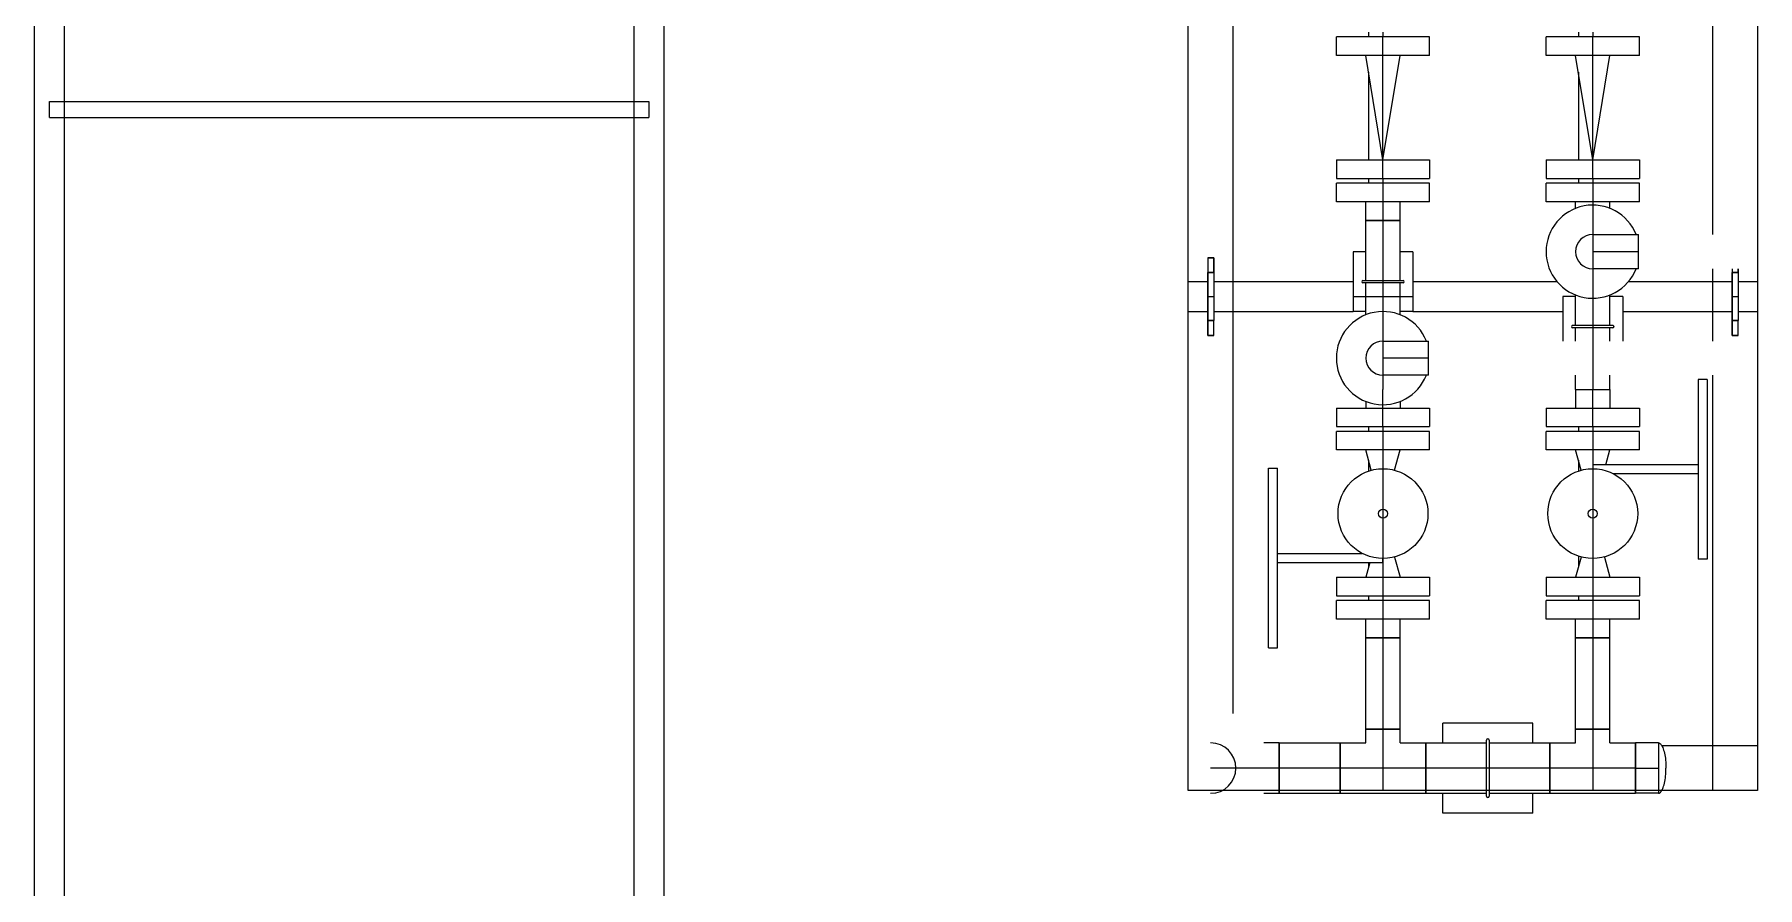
# Model space of a CAD drawing. Header units: inches. Extents: x 517790 to 538444, y 301815 to 302461.
# Drawn here: x 517885.49 to 517890.92, y 302309.46 to 302312.15 of the extents above; entities that cross this region are included whole.
import ezdxf

# ---------------------------------------------------------------- set-up
doc = ezdxf.new("R2010")
doc.units = ezdxf.units.IN
doc.header["$MEASUREMENT"] = 0
doc.layers.add('CABLE ROUTE FOR TOTAL PLANE-EMBED 1_DWG$0$DwgTemplate', color=7, linetype='Continuous')
doc.layers.add('硅胶总平面底图 工艺装置区', color=253, linetype='Continuous')

msp = doc.modelspace()

# ---------------------------------------------------------------- linework, layer by layer
at = {"layer": 'CABLE ROUTE FOR TOTAL PLANE-EMBED 1_DWG$0$DwgTemplate', "color": 253, "linetype": 'Continuous', "lineweight": 25}
for p, q in [((517885.4909, 302294.9102), (517885.4909, 302348.8016)), ((517885.5853, 302294.9056), (517885.5853, 302348.8016)), ((517887.3789, 302314.7105), (517887.3789, 302309.1173)), ((517887.4733, 302314.7105), (517887.4733, 302309.1173)), ((517885.5381, 302311.8889), (517885.5381, 302311.9389)), ((517885.5381, 302311.9389), (517887.4261, 302311.9389)), ((517887.4261, 302311.9389), (517887.4261, 302311.8889)), ((517885.5381, 302311.8889), (517887.4261, 302311.8889))]:
    msp.add_line(p, q, dxfattribs=at)
at = {"layer": '硅胶总平面底图 工艺装置区', "color": 253, "linetype": 'Continuous', "lineweight": -3}
for p, q in [((517889.1255, 302310.0088), (517889.1255, 302314.0996)), ((517889.2671, 302310.0088), (517889.2671, 302314.0996)), ((517890.7775, 302314.0996), (517890.7775, 302311.5194)), ((517890.9191, 302314.0996), (517890.9191, 302311.5194)), ((517889.6938, 302312.1579), (517889.6938, 302312.1428)), ((517889.7391, 302312.1579), (517889.7391, 302312.1428)), ((517890.3546, 302312.1579), (517890.3546, 302312.1428)), ((517890.3999, 302312.1579), (517890.3999, 302312.1428)), ((517889.7391, 302312.1428), (517889.5923, 302312.1428)), ((517889.5923, 302312.0844), (517889.5923, 302312.1428)), ((517889.7391, 302312.0844), (517889.7391, 302312.1428)), ((517889.886, 302312.1428), (517889.7391, 302312.1428)), ((517889.886, 302312.0844), (517889.886, 302312.1428)), ((517890.3999, 302312.1428), (517890.2531, 302312.1428)), ((517890.2531, 302312.0844), (517890.2531, 302312.1428)), ((517890.3999, 302312.0844), (517890.3999, 302312.1428)), ((517890.5468, 302312.1428), (517890.3999, 302312.1428)), ((517890.5468, 302312.0844), (517890.5468, 302312.1428)), ((517889.7391, 302312.0844), (517889.5923, 302312.0844)), ((517889.7931, 302312.0844), (517889.6852, 302312.0844)), ((517889.7391, 302311.7547), (517889.6852, 302312.0844)), ((517889.6938, 302312.0844), (517889.6938, 302312.0844)), ((517889.7391, 302311.7547), (517889.7391, 302312.0844)), ((517889.7391, 302312.0844), (517889.7391, 302312.0844)), ((517889.886, 302312.0844), (517889.7391, 302312.0844)), ((517889.7391, 302311.7547), (517889.7931, 302312.0844)), ((517890.3999, 302312.0844), (517890.2531, 302312.0844)), ((517890.4539, 302312.0844), (517890.346, 302312.0844)), ((517890.3999, 302311.7547), (517890.346, 302312.0844)), ((517890.3546, 302312.0844), (517890.3546, 302312.0844)), ((517890.3999, 302311.7547), (517890.3999, 302312.0844)), ((517890.3999, 302312.0844), (517890.3999, 302312.0844)), ((517890.5468, 302312.0844), (517890.3999, 302312.0844)), ((517890.3999, 302311.7547), (517890.4539, 302312.0844)), ((517889.6938, 302312.0316), (517889.6938, 302311.7547)), ((517890.3546, 302312.0316), (517890.3546, 302311.7547)), ((517889.5923, 302311.7547), (517889.7391, 302311.7547)), ((517889.5923, 302311.7547), (517889.5923, 302311.6963)), ((517889.7391, 302311.7547), (517889.7391, 302311.7547)), ((517889.7391, 302311.6963), (517889.7391, 302311.7547)), ((517889.7391, 302311.7547), (517889.886, 302311.7547)), ((517889.886, 302311.7547), (517889.886, 302311.6963)), ((517890.2531, 302311.7547), (517890.3999, 302311.7547)), ((517890.2531, 302311.7547), (517890.2531, 302311.6963)), ((517890.3999, 302311.7547), (517890.3999, 302311.7547)), ((517890.3999, 302311.6963), (517890.3999, 302311.7547)), ((517890.3999, 302311.7547), (517890.5468, 302311.7547)), ((517890.5468, 302311.7547), (517890.5468, 302311.6963)), ((517889.5923, 302311.6963), (517889.7391, 302311.6963)), ((517889.7391, 302311.6812), (517889.5923, 302311.6812)), ((517889.5923, 302311.6228), (517889.5923, 302311.6812)), ((517889.6938, 302311.6963), (517889.6938, 302311.6812)), ((517889.7391, 302311.6963), (517889.886, 302311.6963)), ((517889.7391, 302311.6963), (517889.7391, 302311.6812)), ((517889.7391, 302311.6812), (517889.7391, 302311.5642)), ((517889.886, 302311.6812), (517889.7391, 302311.6812)), ((517889.886, 302311.6228), (517889.886, 302311.6812)), ((517890.2531, 302311.6963), (517890.3999, 302311.6963)), ((517890.3999, 302311.6812), (517890.2531, 302311.6812)), ((517890.2531, 302311.6228), (517890.2531, 302311.6812)), ((517890.3546, 302311.6963), (517890.3546, 302311.6812)), ((517890.3999, 302311.6963), (517890.5468, 302311.6963)), ((517890.3999, 302311.6963), (517890.3999, 302311.6812)), ((517890.3999, 302311.6812), (517890.3999, 302311.6123)), ((517890.5468, 302311.6812), (517890.3999, 302311.6812)), ((517890.5468, 302311.6228), (517890.5468, 302311.6812)), ((517889.7391, 302311.6228), (517889.5923, 302311.6228)), ((517889.6852, 302311.5642), (517889.6852, 302311.6228)), ((517889.886, 302311.6228), (517889.7391, 302311.6228)), ((517889.7931, 302311.5642), (517889.7931, 302311.6228)), ((517890.3999, 302311.6228), (517890.2531, 302311.6228)), ((517890.346, 302311.602), (517890.346, 302311.6228)), ((517890.5468, 302311.6228), (517890.3999, 302311.6228)), ((517890.3999, 302311.6123), (517890.3999, 302311.5642)), ((517890.4539, 302311.602), (517890.4539, 302311.6228)), ((517889.6852, 302311.5642), (517889.7931, 302311.5642)), ((517889.6852, 302311.3748), (517889.6852, 302311.5642)), ((517889.7391, 302311.5642), (517889.6852, 302311.5642)), ((517889.7391, 302311.5642), (517889.7391, 302311.3748)), ((517889.7931, 302311.5642), (517889.7391, 302311.5642)), ((517889.7931, 302311.3748), (517889.7931, 302311.5642)), ((517890.3999, 302311.5642), (517890.3999, 302311.5642)), ((517890.3999, 302311.5642), (517890.3999, 302311.3666)), ((517890.3999, 302311.5194), (517890.5438, 302311.5194)), ((517890.5438, 302311.4115), (517890.5438, 302311.5194)), ((517890.5438, 302311.4654), (517890.5438, 302311.5194)), ((517890.9191, 302311.5194), (517890.9191, 302311.4115)), ((517889.1869, 302311.4465), (517889.1869, 302311.3993)), ((517889.1869, 302311.4465), (517889.1869, 302311.3993)), ((517889.2058, 302311.4465), (517889.1869, 302311.4465)), ((517889.1869, 302311.4465), (517889.2058, 302311.4465)), ((517889.2058, 302311.3993), (517889.2058, 302311.4465)), ((517889.2058, 302311.4465), (517889.2058, 302311.3993)), ((517889.6852, 302311.4654), (517889.6447, 302311.4654)), ((517889.6447, 302311.4654), (517889.6447, 302311.2766)), ((517889.8335, 302311.4654), (517889.7931, 302311.4654)), ((517889.8335, 302311.4654), (517889.8335, 302311.2766)), ((517890.5438, 302311.4654), (517890.3999, 302311.4654)), ((517890.5438, 302311.4654), (517890.5438, 302311.4654)), ((517890.5438, 302311.4654), (517890.5438, 302311.4654)), ((517890.5438, 302311.4115), (517890.5438, 302311.4654)), ((517889.1869, 302311.3993), (517889.2058, 302311.3993)), ((517889.2058, 302311.3993), (517889.1869, 302311.3993)), ((517889.1869, 302311.2483), (517889.1869, 302311.3993)), ((517889.1869, 302311.3993), (517889.1869, 302311.2483)), ((517889.2058, 302311.3993), (517889.1869, 302311.3993)), ((517889.2058, 302311.3993), (517889.2058, 302311.2483)), ((517889.2058, 302311.3993), (517889.2058, 302311.2483)), ((517890.5438, 302311.4115), (517890.3999, 302311.4115)), ((517890.7775, 302311.4115), (517890.7775, 302311.1837)), ((517890.8389, 302311.4115), (517890.8389, 302311.3993)), ((517890.8389, 302311.4115), (517890.8389, 302311.3993)), ((517890.8389, 302311.3993), (517890.8578, 302311.3993)), ((517890.8578, 302311.3993), (517890.8389, 302311.3993)), ((517890.8389, 302311.2483), (517890.8389, 302311.3993)), ((517890.8389, 302311.3993), (517890.8389, 302311.2483)), ((517890.8578, 302311.3993), (517890.8389, 302311.3993)), ((517890.8578, 302311.3993), (517890.8578, 302311.4115)), ((517890.8578, 302311.4115), (517890.8578, 302311.3993)), ((517890.8578, 302311.3993), (517890.8578, 302311.2483)), ((517890.8578, 302311.3993), (517890.8578, 302311.2483)), ((517890.9191, 302311.4115), (517890.9191, 302311.1837)), ((517889.1255, 302311.371), (517889.1869, 302311.371)), ((517889.1255, 302311.2766), (517889.1255, 302311.371)), ((517889.2058, 302311.371), (517889.6447, 302311.371)), ((517889.6759, 302311.3748), (517889.8024, 302311.3748)), ((517889.8024, 302311.3672), (517889.6759, 302311.3672)), ((517889.6852, 302311.2663), (517889.6852, 302311.3672)), ((517889.7391, 302311.3748), (517889.7391, 302311.3672)), ((517889.7391, 302311.3672), (517889.7391, 302311.2766)), ((517889.7931, 302311.2663), (517889.7931, 302311.3672)), ((517889.8335, 302311.371), (517890.2874, 302311.371)), ((517890.3999, 302311.3666), (517890.3999, 302311.3666)), ((517890.3999, 302311.3666), (517890.3999, 302311.3666)), ((517890.3999, 302311.3666), (517890.3999, 302311.3185)), ((517890.5124, 302311.371), (517890.8389, 302311.371)), ((517890.8578, 302311.371), (517890.9191, 302311.371)), ((517890.9191, 302311.371), (517890.9191, 302311.2766)), ((517889.1255, 302311.2766), (517889.1869, 302311.2766)), ((517889.1869, 302311.3238), (517889.2058, 302311.3238)), ((517889.2058, 302311.2766), (517889.6447, 302311.2766)), ((517889.6447, 302311.3238), (517889.8335, 302311.3238)), ((517889.6852, 302311.2766), (517889.6447, 302311.2766)), ((517889.7391, 302311.2766), (517889.7391, 302311.2285)), ((517889.8335, 302311.2766), (517889.7931, 302311.2766)), ((517889.8335, 302311.2766), (517890.3055, 302311.2766)), ((517890.346, 302311.3238), (517890.3055, 302311.3238)), ((517890.3055, 302311.3238), (517890.3055, 302311.1837)), ((517890.346, 302311.2332), (517890.346, 302311.3288)), ((517890.3999, 302311.3185), (517890.3999, 302311.2332)), ((517890.4539, 302311.2332), (517890.4539, 302311.3288)), ((517890.4943, 302311.3238), (517890.4539, 302311.3238)), ((517890.4943, 302311.3238), (517890.4943, 302311.1837)), ((517890.4943, 302311.2766), (517890.8389, 302311.2766)), ((517890.8389, 302311.3238), (517890.8578, 302311.3238)), ((517890.8578, 302311.2766), (517890.9191, 302311.2766)), ((517889.2058, 302311.2483), (517889.1869, 302311.2483)), ((517889.1869, 302311.2483), (517889.2058, 302311.2483)), ((517889.1869, 302311.2483), (517889.1869, 302311.2011)), ((517889.1869, 302311.2011), (517889.1869, 302311.2483)), ((517889.2058, 302311.2483), (517889.1869, 302311.2483)), ((517889.2058, 302311.2011), (517889.2058, 302311.2483)), ((517889.2058, 302311.2011), (517889.2058, 302311.2483)), ((517889.7391, 302311.2285), (517889.7391, 302311.0309)), ((517889.7391, 302311.2285), (517889.7391, 302311.2285)), ((517890.3367, 302311.2332), (517890.4632, 302311.2332)), ((517890.4632, 302311.2256), (517890.3367, 302311.2256)), ((517890.346, 302311.1837), (517890.346, 302311.2256)), ((517890.3999, 302311.2332), (517890.3999, 302311.2256)), ((517890.3999, 302311.2256), (517890.3999, 302311.1837)), ((517890.4539, 302311.1837), (517890.4539, 302311.2256)), ((517890.8578, 302311.2483), (517890.8389, 302311.2483)), ((517890.8389, 302311.2483), (517890.8578, 302311.2483)), ((517890.8389, 302311.2483), (517890.8389, 302311.2011)), ((517890.8389, 302311.2011), (517890.8389, 302311.2483)), ((517890.8578, 302311.2483), (517890.8389, 302311.2483)), ((517890.8578, 302311.2011), (517890.8578, 302311.2483)), ((517890.8578, 302311.2011), (517890.8578, 302311.2483)), ((517889.1869, 302311.2011), (517889.2058, 302311.2011)), ((517889.2058, 302311.2011), (517889.1869, 302311.2011)), ((517889.7391, 302311.1837), (517889.883, 302311.1837)), ((517889.883, 302311.0758), (517889.883, 302311.1837)), ((517889.883, 302311.1297), (517889.883, 302311.1837)), ((517890.3999, 302311.1837), (517890.3999, 302311.0758)), ((517890.8389, 302311.2011), (517890.8578, 302311.2011)), ((517890.8578, 302311.2011), (517890.8389, 302311.2011)), ((517890.9191, 302311.1837), (517890.9191, 302311.0758)), ((517889.883, 302311.1297), (517889.7391, 302311.1297)), ((517889.883, 302311.1297), (517889.883, 302311.1297)), ((517889.883, 302311.1297), (517889.883, 302311.1297)), ((517889.883, 302311.0758), (517889.883, 302311.1297)), ((517889.883, 302311.0758), (517889.7391, 302311.0758)), ((517890.346, 302311.0309), (517890.346, 302311.0758)), ((517890.3999, 302311.0758), (517890.3999, 302311.0309)), ((517890.4539, 302311.0309), (517890.4539, 302311.0758)), ((517890.7322, 302311.0624), (517890.7322, 302310.7792)), ((517890.7605, 302311.0624), (517890.7322, 302311.0624)), ((517890.7605, 302311.0624), (517890.7605, 302310.7792)), ((517890.7775, 302311.0758), (517890.7775, 302309.7662)), ((517890.9191, 302311.0758), (517890.9191, 302309.7662)), ((517889.7391, 302311.0309), (517889.7391, 302311.0309)), ((517889.7391, 302311.0309), (517889.7391, 302311.0309)), ((517889.7391, 302310.9829), (517889.7391, 302311.0309)), ((517890.346, 302311.0309), (517890.4539, 302311.0309)), ((517890.346, 302311.0309), (517890.3999, 302311.0309)), ((517890.346, 302311.0309), (517890.346, 302310.9724)), ((517890.3999, 302310.9139), (517890.3999, 302311.0309)), ((517890.3999, 302311.0309), (517890.4539, 302311.0309)), ((517890.4539, 302311.0309), (517890.4539, 302310.9724)), ((517889.5923, 302310.9724), (517889.7391, 302310.9724)), ((517889.5923, 302310.9724), (517889.5923, 302310.9139)), ((517889.6852, 302310.9931), (517889.6852, 302310.9724)), ((517889.7391, 302310.9139), (517889.7391, 302310.9829)), ((517889.7391, 302310.9724), (517889.886, 302310.9724)), ((517889.7931, 302310.9931), (517889.7931, 302310.9724)), ((517889.886, 302310.9724), (517889.886, 302310.9139)), ((517890.2531, 302310.9724), (517890.3999, 302310.9724)), ((517890.2531, 302310.9724), (517890.2531, 302310.9139)), ((517890.3999, 302310.9724), (517890.5468, 302310.9724)), ((517890.5468, 302310.9724), (517890.5468, 302310.9139)), ((517889.5923, 302310.9139), (517889.7391, 302310.9139)), ((517889.7391, 302310.8988), (517889.5923, 302310.8988)), ((517889.5923, 302310.8404), (517889.5923, 302310.8988)), ((517889.6938, 302310.9139), (517889.6938, 302310.8988)), ((517889.7391, 302310.9139), (517889.7391, 302310.8988)), ((517889.7391, 302310.9139), (517889.886, 302310.9139)), ((517889.7391, 302310.8988), (517889.7391, 302310.3802)), ((517889.886, 302310.8988), (517889.7391, 302310.8988)), ((517889.886, 302310.8404), (517889.886, 302310.8988)), ((517890.2531, 302310.9139), (517890.3999, 302310.9139)), ((517890.3999, 302310.8988), (517890.2531, 302310.8988)), ((517890.2531, 302310.8404), (517890.2531, 302310.8988)), ((517890.3546, 302310.9139), (517890.3546, 302310.8988)), ((517890.3999, 302310.9139), (517890.3999, 302310.8988)), ((517890.3999, 302310.9139), (517890.5468, 302310.9139)), ((517890.3999, 302310.8988), (517890.3999, 302310.3802)), ((517890.5468, 302310.8988), (517890.3999, 302310.8988)), ((517890.5468, 302310.8404), (517890.5468, 302310.8988)), ((517889.7391, 302310.8404), (517889.5923, 302310.8404)), ((517889.7931, 302310.8404), (517889.6852, 302310.8404)), ((517889.7024, 302310.7763), (517889.6852, 302310.8404)), ((517889.6938, 302310.8404), (517889.6938, 302310.8404)), ((517889.886, 302310.8404), (517889.7391, 302310.8404)), ((517889.7758, 302310.7763), (517889.7931, 302310.8404)), ((517890.3999, 302310.8404), (517890.2531, 302310.8404)), ((517890.4539, 302310.8404), (517890.346, 302310.8404)), ((517890.3632, 302310.7763), (517890.346, 302310.8404)), ((517890.3546, 302310.8404), (517890.3546, 302310.8404)), ((517890.5468, 302310.8404), (517890.3999, 302310.8404)), ((517890.4412, 302310.7934), (517890.4539, 302310.8404)), ((517889.6938, 302310.8082), (517889.6938, 302310.7737)), ((517890.3546, 302310.8082), (517890.3546, 302310.7737)), ((517890.3999, 302310.7934), (517890.3999, 302310.7811)), ((517890.7322, 302310.7934), (517890.3999, 302310.7934)), ((517889.3785, 302310.4998), (517889.3785, 302310.783)), ((517889.3785, 302310.783), (517889.4068, 302310.783)), ((517889.4068, 302310.4998), (517889.4068, 302310.783)), ((517890.7322, 302310.7651), (517890.4654, 302310.7651)), ((517890.7322, 302310.7792), (517890.7322, 302310.496)), ((517890.7605, 302310.7792), (517890.7605, 302310.496)), ((517889.3785, 302310.2166), (517889.3785, 302310.4998)), ((517889.4068, 302310.5139), (517889.6736, 302310.5139)), ((517889.4068, 302310.2166), (517889.4068, 302310.4998)), ((517889.4068, 302310.4856), (517889.7391, 302310.4856)), ((517889.6978, 302310.4856), (517889.6852, 302310.4386)), ((517889.6938, 302310.4856), (517889.6938, 302310.4708)), ((517889.7391, 302310.4856), (517889.7391, 302310.4979)), ((517889.7758, 302310.5027), (517889.7931, 302310.4386)), ((517890.3632, 302310.5027), (517890.346, 302310.4386)), ((517890.3546, 302310.5053), (517890.3546, 302310.4708)), ((517890.4366, 302310.5027), (517890.4539, 302310.4386)), ((517890.7605, 302310.496), (517890.7322, 302310.496)), ((517889.5923, 302310.4386), (517889.7391, 302310.4386)), ((517889.5923, 302310.4386), (517889.5923, 302310.3802)), ((517889.6852, 302310.4386), (517889.7391, 302310.4386)), ((517889.6938, 302310.4386), (517889.6938, 302310.4386)), ((517889.7391, 302310.4386), (517889.7931, 302310.4386)), ((517889.7391, 302310.4386), (517889.886, 302310.4386)), ((517889.886, 302310.4386), (517889.886, 302310.3802)), ((517890.2531, 302310.4386), (517890.3999, 302310.4386)), ((517890.2531, 302310.4386), (517890.2531, 302310.3802)), ((517890.346, 302310.4386), (517890.3999, 302310.4386)), ((517890.3546, 302310.4386), (517890.3546, 302310.4386)), ((517890.3999, 302310.4386), (517890.4539, 302310.4386)), ((517890.3999, 302310.4386), (517890.5468, 302310.4386)), ((517890.5468, 302310.4386), (517890.5468, 302310.3802)), ((517889.5923, 302310.3802), (517889.7391, 302310.3802)), ((517889.7391, 302310.3651), (517889.5923, 302310.3651)), ((517889.5923, 302310.3066), (517889.5923, 302310.3651)), ((517889.6938, 302310.3802), (517889.6938, 302310.3651)), ((517889.7391, 302310.3802), (517889.886, 302310.3802)), ((517889.7391, 302310.3802), (517889.7391, 302310.3651)), ((517889.7391, 302310.3651), (517889.7391, 302310.2481)), ((517889.886, 302310.3651), (517889.7391, 302310.3651)), ((517889.886, 302310.3066), (517889.886, 302310.3651)), ((517890.2531, 302310.3802), (517890.3999, 302310.3802)), ((517890.3999, 302310.3651), (517890.2531, 302310.3651)), ((517890.2531, 302310.3066), (517890.2531, 302310.3651)), ((517890.3546, 302310.3802), (517890.3546, 302310.3651)), ((517890.3999, 302310.3802), (517890.3999, 302310.3651)), ((517890.3999, 302310.3802), (517890.5468, 302310.3802)), ((517890.3999, 302310.3651), (517890.3999, 302310.2481)), ((517890.5468, 302310.3651), (517890.3999, 302310.3651)), ((517890.5468, 302310.3066), (517890.5468, 302310.3651)), ((517889.7391, 302310.3066), (517889.5923, 302310.3066)), ((517889.6852, 302310.2481), (517889.6852, 302310.3066)), ((517889.886, 302310.3066), (517889.7391, 302310.3066)), ((517889.7931, 302310.2481), (517889.7931, 302310.3066)), ((517890.3999, 302310.3066), (517890.2531, 302310.3066)), ((517890.346, 302310.2481), (517890.346, 302310.3066)), ((517890.5468, 302310.3066), (517890.3999, 302310.3066)), ((517890.4539, 302310.2481), (517890.4539, 302310.3066)), ((517889.7391, 302310.2481), (517889.6852, 302310.2481)), ((517889.6852, 302310.2481), (517889.7391, 302310.2481)), ((517889.6852, 302309.9598), (517889.6852, 302310.2481)), ((517889.7931, 302310.2481), (517889.7391, 302310.2481)), ((517889.7391, 302310.2481), (517889.7391, 302309.9598)), ((517889.7391, 302310.2481), (517889.7931, 302310.2481)), ((517889.7931, 302309.9598), (517889.7931, 302310.2481)), ((517890.346, 302310.2481), (517890.4539, 302310.2481)), ((517890.346, 302309.9598), (517890.346, 302310.2481)), ((517890.3999, 302310.2481), (517890.346, 302310.2481)), ((517890.3999, 302310.2481), (517890.3999, 302309.9598)), ((517890.4539, 302310.2481), (517890.3999, 302310.2481)), ((517890.4539, 302309.9598), (517890.4539, 302310.2481)), ((517889.3785, 302310.2166), (517889.4068, 302310.2166)), ((517889.1255, 302309.7662), (517889.1255, 302310.0088)), ((517890.2111, 302309.9786), (517889.9279, 302309.9786)), ((517889.9279, 302309.9164), (517889.9279, 302309.9786)), ((517890.2111, 302309.9164), (517890.2111, 302309.9786)), ((517889.7391, 302309.9598), (517889.6852, 302309.9598)), ((517889.6852, 302309.9164), (517889.6852, 302309.9598)), ((517889.6852, 302309.9598), (517889.7391, 302309.9598)), ((517889.6938, 302309.9598), (517889.6938, 302309.9598)), ((517889.7391, 302309.9598), (517889.7391, 302309.837)), ((517889.7391, 302309.9598), (517889.7391, 302309.9598)), ((517889.7931, 302309.9598), (517889.7391, 302309.9598)), ((517889.7391, 302309.9598), (517889.7931, 302309.9598)), ((517889.7931, 302309.9164), (517889.7931, 302309.9598)), ((517890.0657, 302309.7483), (517890.0657, 302309.9257)), ((517890.0733, 302309.9257), (517890.0733, 302309.7483)), ((517890.3999, 302309.9598), (517890.346, 302309.9598)), ((517890.346, 302309.9164), (517890.346, 302309.9598)), ((517890.346, 302309.9598), (517890.4539, 302309.9598)), ((517890.3546, 302309.9598), (517890.3546, 302309.9598)), ((517890.3999, 302309.9598), (517890.3999, 302309.9598)), ((517890.3999, 302309.9598), (517890.3999, 302309.837)), ((517890.4539, 302309.9598), (517890.3999, 302309.9598)), ((517890.4539, 302309.9164), (517890.4539, 302309.9598)), ((517889.4121, 302309.9164), (517889.3643, 302309.9164)), ((517889.4121, 302309.9164), (517889.4121, 302309.837)), ((517889.4121, 302309.9164), (517889.6044, 302309.9164)), ((517889.4121, 302309.837), (517889.4121, 302309.9164)), ((517889.6044, 302309.9164), (517889.6044, 302309.837)), ((517889.6044, 302309.7576), (517889.6044, 302309.9164)), ((517889.6044, 302309.9164), (517889.6852, 302309.9164)), ((517889.7931, 302309.9164), (517889.8739, 302309.9164)), ((517889.8739, 302309.9164), (517889.8739, 302309.7576)), ((517889.8739, 302309.9164), (517890.0657, 302309.9164)), ((517889.8739, 302309.7576), (517889.8739, 302309.9164)), ((517889.8739, 302309.9078), (517889.8739, 302309.9078)), ((517890.0733, 302309.9164), (517890.2652, 302309.9164)), ((517890.2652, 302309.7576), (517890.2652, 302309.9164)), ((517890.2652, 302309.9164), (517890.346, 302309.9164)), ((517890.2652, 302309.9164), (517890.2652, 302309.7576)), ((517890.4539, 302309.9164), (517890.5347, 302309.9164)), ((517890.5347, 302309.7576), (517890.5347, 302309.9164)), ((517890.5347, 302309.9164), (517890.5347, 302309.837)), ((517890.6066, 302309.9164), (517890.5347, 302309.9164)), ((517890.5347, 302309.9078), (517890.5347, 302309.9078)), ((517890.6066, 302309.9164), (517890.6066, 302309.837)), ((517890.9191, 302309.9078), (517890.6175, 302309.9078)), ((517890.9191, 302309.9078), (517890.9191, 302309.7662)), ((517889.3821, 302309.837), (517889.1963, 302309.837)), ((517889.4121, 302309.837), (517889.3821, 302309.837)), ((517889.6044, 302309.837), (517889.4121, 302309.837)), ((517889.4121, 302309.837), (517889.4121, 302309.7576)), ((517889.4121, 302309.837), (517889.4121, 302309.837)), ((517889.4121, 302309.837), (517889.4121, 302309.837)), ((517889.4121, 302309.7576), (517889.4121, 302309.837)), ((517889.6044, 302309.837), (517889.6044, 302309.7576)), ((517889.6044, 302309.837), (517889.6044, 302309.837)), ((517889.6044, 302309.837), (517889.6044, 302309.837)), ((517889.8739, 302309.837), (517889.6044, 302309.837)), ((517889.7391, 302309.837), (517889.7391, 302309.7662)), ((517890.0657, 302309.837), (517889.8739, 302309.837)), ((517889.8739, 302309.837), (517889.8739, 302309.837)), ((517890.0733, 302309.837), (517890.0657, 302309.837)), ((517890.2652, 302309.837), (517890.0733, 302309.837)), ((517890.2652, 302309.837), (517890.2652, 302309.837)), ((517890.2652, 302309.837), (517890.2652, 302309.837)), ((517890.5347, 302309.837), (517890.2652, 302309.837)), ((517890.3999, 302309.837), (517890.3999, 302309.7662)), ((517890.5347, 302309.837), (517890.5347, 302309.837)), ((517890.5347, 302309.837), (517890.6066, 302309.837)), ((517890.5347, 302309.837), (517890.5347, 302309.837)), ((517890.5347, 302309.837), (517890.5347, 302309.7576)), ((517890.6066, 302309.837), (517890.6066, 302309.7576)), ((517889.8739, 302309.7662), (517889.1255, 302309.7662)), ((517889.3643, 302309.7576), (517889.4121, 302309.7576)), ((517889.4121, 302309.7576), (517889.6044, 302309.7576)), ((517889.6044, 302309.7576), (517889.8739, 302309.7576)), ((517890.5347, 302309.7662), (517889.8739, 302309.7662)), ((517889.8739, 302309.7662), (517889.8739, 302309.7662)), ((517889.8739, 302309.7576), (517890.0657, 302309.7576)), ((517889.9279, 302309.6954), (517889.9279, 302309.7576)), ((517890.0733, 302309.7576), (517890.2652, 302309.7576)), ((517890.2111, 302309.6954), (517890.2111, 302309.7576)), ((517890.2652, 302309.7576), (517890.5347, 302309.7576)), ((517890.6175, 302309.7662), (517890.5347, 302309.7662)), ((517890.5347, 302309.7662), (517890.5347, 302309.7662)), ((517890.6066, 302309.7576), (517890.5347, 302309.7576)), ((517890.9191, 302309.7662), (517890.6175, 302309.7662)), ((517890.9191, 302309.7662), (517890.7775, 302309.7662)), ((517890.2111, 302309.6954), (517889.9279, 302309.6954))]:
    msp.add_line(p, q, dxfattribs=at)
for centre, radius in [((517889.7391, 302310.6395), 0.1416), ((517890.3999, 302310.6395), 0.1416), ((517889.7391, 302310.6395), 0.0142), ((517890.3999, 302310.6395), 0.0142)]:
    msp.add_circle(centre, radius, dxfattribs=at)
for centre, radius, start, end in [((517890.3999, 302311.4654), 0.1469, 21.5521, 338.4479), ((517890.3999, 302311.4654), 0.0539, 90, 270), ((517890.3999, 302311.4654), 0.0539, 90, 270), ((517889.6759, 302311.371), 0.00378, 90, 270), ((517889.8024, 302311.371), 0.00378, 270, 90), ((517889.7391, 302311.1297), 0.1469, 21.5521, 338.4479), ((517890.3367, 302311.2294), 0.00378, 90, 270), ((517890.4632, 302311.2294), 0.00378, 270, 90), ((517889.7391, 302311.1297), 0.0539, 90, 270), ((517889.7391, 302311.1297), 0.0539, 90, 270), ((517890.0695, 302309.9257), 0.00378, 0, 180), ((517889.1963, 302309.837), 0.0794, 270, 90), ((517889.1963, 302309.837), 0.0794, 0, 90), ((517889.1963, 302309.837), 0.0794, 270, 0), ((517890.0695, 302309.7483), 0.00378, 180, 0)]:
    msp.add_arc(centre, radius, start, end, dxfattribs=at)
for points in [[(517890.6066, 302309.9164), (517890.6074, 302309.9164), (517890.6081, 302309.9163), (517890.6089, 302309.9161), (517890.6098, 302309.9158), (517890.6106, 302309.9154), (517890.6114, 302309.9148), (517890.6125, 302309.9141), (517890.6135, 302309.9131), (517890.6145, 302309.912), (517890.6161, 302309.9102), (517890.6175, 302309.9079), (517890.6189, 302309.9051), (517890.6211, 302309.9009), (517890.623, 302309.8955), (517890.6247, 302309.8892), (517890.6263, 302309.8829), (517890.6277, 302309.8758), (517890.6287, 302309.8681), (517890.6296, 302309.8605), (517890.6303, 302309.8523), (517890.6305, 302309.844), (517890.6305, 302309.8417), (517890.6306, 302309.8393), (517890.6306, 302309.837)], [(517890.6066, 302309.7576), (517890.6074, 302309.7576), (517890.6081, 302309.7577), (517890.6089, 302309.758), (517890.6098, 302309.7582), (517890.6106, 302309.7586), (517890.6114, 302309.7592), (517890.6125, 302309.7599), (517890.6135, 302309.7609), (517890.6145, 302309.7621), (517890.6161, 302309.7638), (517890.6175, 302309.7661), (517890.6189, 302309.7689), (517890.6211, 302309.7732), (517890.623, 302309.7786), (517890.6247, 302309.7848), (517890.6263, 302309.7911), (517890.6277, 302309.7982), (517890.6287, 302309.8059), (517890.6296, 302309.8135), (517890.6303, 302309.8217), (517890.6305, 302309.83), (517890.6305, 302309.8323), (517890.6306, 302309.8347), (517890.6306, 302309.837)]]:
    msp.add_open_spline(points, degree=3, knots=[0, 0, 0, 0, 0.096604, 0.096604, 0.096604, 0.20217, 0.20217, 0.20217, 0.337617, 0.337617, 0.337617, 0.539925, 0.539925, 0.539925, 0.854084, 0.854084, 0.854084, 1.168243, 1.168243, 1.168243, 1.482402, 1.482402, 1.482402, 1.570796, 1.570796, 1.570796, 1.570796], dxfattribs=at)

doc.saveas('drawing.dxf')
